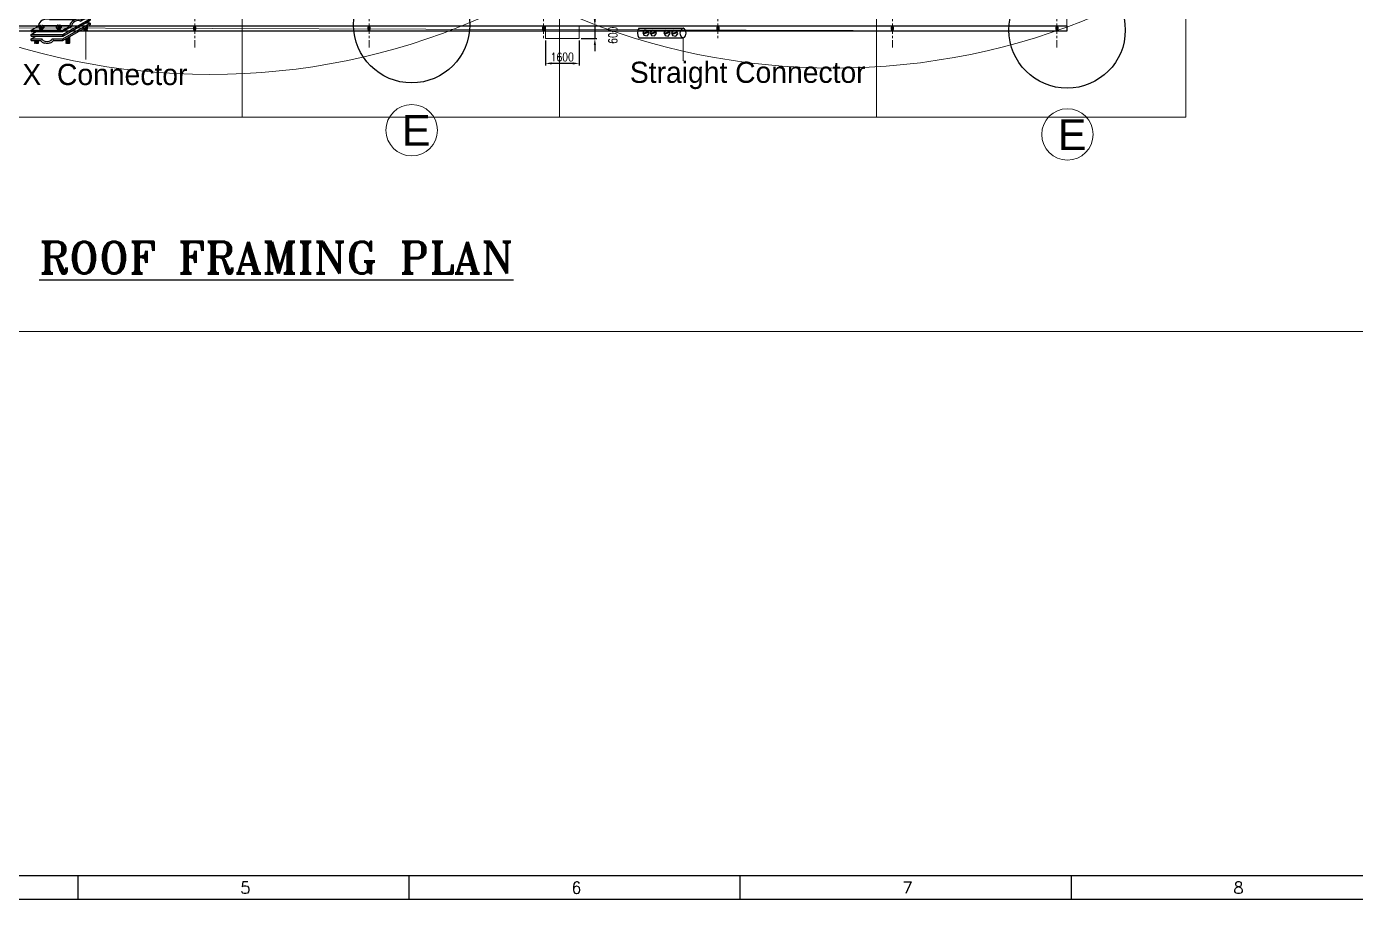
# Model space of a CAD drawing. Header units: millimetres. Extents: x 591978 to 1200763, y 19941 to 205918.
# Drawn here: x 1072948 to 1135797, y 19941 to 61226 of the extents above; entities that cross this region are included whole.
import ezdxf

# ---------------------------------------------------------------- set-up
doc = ezdxf.new("R2010")
doc.units = ezdxf.units.MM
doc.header["$LTSCALE"] = 790
doc.header["$MEASUREMENT"] = 0
doc.header["$PDMODE"] = 3
doc.linetypes.add('CENTER', pattern=[2, 1.25, -0.25, 0.25, -0.25])
for name, color, linetype in [('A- Wall', 8, 'Continuous'), ('ha', 5, 'Continuous'), ('LPS-CAPE', 7, 'Continuous'), ('PIPE', 4, 'Continuous'), ('text', 6, 'Continuous')]:
    doc.layers.add(name, color=color, linetype=linetype)
for name, color, linetype, lineweight in [('BRICK WALL', 41, 'Continuous', 15), ('CENTER', 8, 'CENTER', 9), ('HATECH', 140, 'Continuous', 9), ('Parapet', 240, 'Continuous', 0)]:
    doc.layers.add(name, color=color, linetype=linetype, lineweight=lineweight)
doc.styles.add('Dim', font='arial.ttf')
doc.styles.add('ROMANS', font='romans.shx')
doc.styles.add('ROMANT', font='romant.shx', dxfattribs={"width": 0.75})
doc.styles.add('T02', font='SIMPLEX.SHX', dxfattribs={"width": 0.8})
doc.dimstyles.new('DIM-200', dxfattribs={"dimscale": 200, "dimtxt": 2, "dimasz": 1.5, "dimexe": 0.5, "dimexo": 0.5, "dimgap": 0.5, "dimtad": 1, "dimdec": 0, "dimzin": 0, "dimdsep": 46, "dimtxsty": 'T02', "dimcen": 1, "dimclrd": 3, "dimclre": 3, "dimclrt": 2, "dimadec": 0, "dimazin": 0, "dimtfac": 1, "dimtdec": 0, "dimtmove": 2, "dimatfit": 3, "dimfxl": 1, "dimtolj": 1, "dimtzin": 0, "dimlwd": -1, "dimlwe": -1, "dimarcsym": 0})

# ---------------------------------------------------------------- blocks, each defined once
blk = doc.blocks.new('SSQQ')
for p, q in [((1489233.913660431, -273085.8466817849), (1489233.913660431, -273080.8466817849)), ((1489303.913660431, -273085.8466817849), (1489303.913660431, -273080.8466817849)), ((1489373.913660431, -273085.8466817849), (1489373.913660431, -273080.8466817849)), ((1489443.913660431, -273085.8466817849), (1489443.913660431, -273080.8466817849))]:
    blk.add_line(p, q)
for points in [[(1489794.413660431, -273085.8466817849), (1488953.413660431, -273085.8466817849), (1488953.413660431, -272491.8466817849), (1489794.413660431, -272491.8466817849)], [(1489789.413660431, -273080.8466817849), (1488958.413660431, -273080.8466817849), (1488958.413660431, -272496.8466817849), (1489789.413660431, -272496.8466817849)]]:
    blk.add_lwpolyline(points, close=True)
at = {"style": 'ROMANS'}
for s, p in [('5', (1489268.193609059, -273084.6191216141)), ('6', (1489338.193609059, -273084.6191216141)), ('7', (1489408.193609059, -273084.6191216141)), ('8', (1489478.193609059, -273084.6191216141))]:
    blk.add_text(s, height=2.5, dxfattribs=at).set_placement(p)
blk = doc.blocks.new('*D182')
at = {"color": 3, "transparency": 16777216}
for p, q in [((1097483.173657769, 60560.81386114105), (1097483.173657769, 59384.49724338224)), ((1099083.195323941, 60560.81386114104), (1099083.195323941, 59384.49724338224)), ((1098783.195323941, 59484.49724338224), (1097783.173657769, 59484.49724338224))]:
    blk.add_line(p, q, dxfattribs=at)
for points in [[(1097783.173657769, 59534.49724338224), (1097783.173657769, 59434.49724338224), (1097483.173657769, 59484.49724338224)], [(1098783.195323941, 59534.49724338224), (1098783.195323941, 59434.49724338224), (1099083.195323941, 59484.49724338224)]]:
    blk.add_solid(points, dxfattribs=at)
at = {"layer": 'DEFPOINTS', "color": 0, "transparency": 16777216}
for p in [(1097483.173657769, 60660.81386114105), (1099083.195323941, 60660.81386114104), (1097483.173657769, 59484.49724338224)]:
    blk.add_point(p, dxfattribs=at)
at = {"color": 2, "transparency": 16777216, "insert": (1098283.184490855, 59784.49724338224), "char_height": 400, "attachment_point": 5, "style": 'T02'}
blk.add_mtext('\\A1;1600', dxfattribs=at)
blk = doc.blocks.new('*D183')
at = {"color": 3, "transparency": 16777216}
for p, q in [((1099826.283711173, 61560.81386114107), (1099826.283711173, 61860.81386114107)), ((1099233.195323942, 61260.81386114107), (1099926.283711173, 61260.81386114107)), ((1099826.283711173, 61260.81386114107), (1099826.283711173, 60660.81386114107)), ((1099183.195323942, 60660.81386114107), (1099926.283711173, 60660.81386114107)), ((1099826.283711173, 60360.81386114107), (1099826.283711173, 60060.81386114107))]:
    blk.add_line(p, q, dxfattribs=at)
for points in [[(1099776.283711173, 61560.81386114107), (1099876.283711173, 61560.81386114107), (1099826.283711173, 61260.81386114107)], [(1099776.283711173, 60360.81386114107), (1099876.283711173, 60360.81386114107), (1099826.283711173, 60660.81386114107)]]:
    blk.add_solid(points, dxfattribs=at)
at = {"layer": 'DEFPOINTS', "color": 0, "transparency": 16777216}
for p in [(1099133.195323942, 61260.81386114107), (1099083.195323942, 60660.81386114107), (1099826.283711173, 60660.81386114107)]:
    blk.add_point(p, dxfattribs=at)
at = {"color": 2, "transparency": 16777216, "insert": (1100676.283711171, 60815.82086608626), "char_height": 400, "attachment_point": 5, "rotation": 90, "style": 'T02'}
blk.add_mtext('\\A1;600', dxfattribs=at)
blk = doc.blocks.new('A$C4573772E')
h = blk.add_hatch()
h.set_pattern_fill('ANSI31', color=6, scale=30)
h.set_pattern_definition([(44.99999999999999, (-8726366.9946107, 498633.4335394696), (-2.651650429449553, 2.651650429449552), [])])
edge = h.paths.add_edge_path()
edge.add_ellipse((1297.668247369002, 324.5288328658353), major_axis=(-44.99999999999998, 0), ratio=0.1534938849848307, start_angle=0, end_angle=360)
h = blk.add_hatch()
h.set_pattern_fill('ANSI31', color=6, scale=30)
h.set_pattern_definition([(44.99999999999999, (-8727540.428142522, 498316.0734870416), (-2.651650429449553, 2.651650429449552), [])])
edge = h.paths.add_edge_path()
edge.add_ellipse((124.2347155456664, 7.168780437859823), major_axis=(-44.99999999999998, 0), ratio=0.1534938849848307, start_angle=0, end_angle=360)
h = blk.add_hatch()
h.set_pattern_fill('ANSI31', color=6, scale=30)
h.set_pattern_definition([(44.99999999999999, (-8726794.950935028, 498316.0734870416), (-2.651650429449553, 2.651650429449552), [])])
edge = h.paths.add_edge_path()
edge.add_ellipse((869.7119230412645, 7.168780437859823), major_axis=(-44.99999999999998, 0), ratio=0.1534938849848307, start_angle=0, end_angle=360)
at = {"color": 6}
for points in [[(440.2393244487466, 572.7276658355113), (648.8530858025188, 693.170877110344)], [(710.7884302798193, 693.170877110344), (648.8530858025188, 693.170877110344)], [(732.3493199058576, 699.4474377316801), (716.5093199041439, 699.4474377316801), (686.2693199050846, 666.2702213106531), (716.5093199041439, 633.0930048896262), (732.3493199058576, 633.0930048896262)], [(686.2693199050846, 666.2702213106531), (686.2693199050846, 637.470221310461)], [(686.2693199050846, 637.470221310461), (716.5093199041439, 604.2930048898706), (776.9893199059879, 604.2930048898706), (807.2293199052801, 637.470221310461)], [(732.3493199058576, 699.4474377316801), (732.3493199058576, 633.0930048896262)], [(732.3493199058576, 699.4474377316801), (746.7493199052988, 685.0474377318023), (761.1487199313706, 684.9159883283864), (761.1493199063698, 699.4474377316801)], [(761.1493199063698, 693.170877110344), (738.6258805271937, 693.170877110344)], [(761.1493199063698, 633.0930048896262), (776.9893199059879, 633.0930048896262), (807.2293199052801, 666.2702213106531), (776.9893199059879, 699.4474377316801), (761.1493199063698, 699.4474377316801)], [(761.1493199063698, 699.4474377316801), (761.1493199063698, 633.0930048896262)], [(1072.921781072044, 693.170877110344), (782.7102095305454, 693.170877110344)], [(807.2293199052801, 666.2702213106531), (807.2293199052801, 637.470221310461)], [(1103.178821151145, 708.9882467800198), (1087.338821149664, 708.9882467800198), (1057.098821150605, 675.8110303589929), (1087.338821149664, 642.6338139379659), (1103.178821151145, 642.6338139379659)], [(1057.098821150605, 675.8110303589929), (1057.098821150605, 647.0110303588008)], [(1057.098821150605, 647.0110303588008), (1087.338821149664, 613.8338139382104), (1147.818821151508, 613.8338139382104), (1178.0588211508, 647.0110303588008)], [(1087.338821149664, 642.6338139379659), (1087.338821149664, 613.8338139382104)], [(1103.178821151145, 708.9882467800198), (1103.178821151145, 642.6338139379659)], [(1103.178821151145, 708.9882467800198), (1117.578821150586, 694.5882467801421), (1131.978221176891, 694.4567973767262), (1131.97882115189, 708.9882467800198)], [(1103.178821151145, 642.6338139379659), (1117.578821150586, 628.2338139380881), (1131.978221176891, 628.1023645351088), (1131.97882115189, 642.6338139379659)], [(1131.97882115189, 642.6338139379659), (1147.818821151508, 642.6338139379659), (1178.0588211508, 675.8110303589929), (1147.818821151508, 708.9882467800198), (1131.97882115189, 708.9882467800198)], [(1131.97882115189, 708.9882467800198), (1131.97882115189, 642.6338139379659)], [(1147.818821151508, 642.6338139379659), (1147.818821151508, 613.8338139382104)], [(1399.487803500146, 693.170877110344), (1162.235861229128, 693.170877110344)], [(1175.39196496224, 526.7703815514251), (1399.487803500146, 656.0377368464397)], [(1178.0588211508, 675.8110303589929), (1178.0588211508, 647.0110303588008)], [(1190.452449248871, 572.9655562078842), (1399.487803500146, 693.170877110344)], [(1399.487803500146, 656.0377368464397), (1399.487803500146, 693.170877110344)], [(0.000217956374399364, 318.5554991958925), (152.4968355409801, 406.5994624103332)], [(0.000217956374399364, 318.5554991958925), (275.2226876422064, 318.5554991958925), (750.0002179563744, 318.5554991958925)], [(0.000217956374399364, 281.0554991958925), (0.000217956374399364, 318.5554991958925)], [(192.6375426589511, 416.294269543243), (163.372136304155, 416.294269543243)], [(221.8539233929478, 430.9699004460272), (206.013923391467, 430.9699004460272), (175.7739233921748, 397.7926840250002), (206.013923391467, 364.6154676044098), (221.8539233929478, 364.6154676044098)], [(175.7739233921748, 397.7926840250002), (175.7739233921748, 368.9926840252447)], [(175.7739233921748, 368.9926840252447), (206.013923391467, 335.8154676042177), (266.493923393311, 335.8154676042177), (296.7339233923703, 368.9926840252447)], [(206.013923391467, 364.6154676044098), (206.013923391467, 335.8154676042177)], [(221.8539233929478, 430.9699004460272), (221.8539233929478, 364.6154676044098)], [(221.8539233929478, 430.9699004460272), (236.253923392389, 416.5699004461494), (250.6533234186936, 416.4384510427335), (250.65392339346, 430.9699004460272)], [(221.8539233929478, 364.6154676044098), (236.253923392389, 350.215467604532), (250.6533234186936, 350.0840182011161), (250.65392339346, 364.6154676044098)], [(250.65392339346, 364.6154676044098), (266.493923393311, 364.6154676044098), (296.7339233923703, 397.7926840250002), (266.493923393311, 430.9699004460272), (250.65392339346, 430.9699004460272)], [(250.65392339346, 430.9699004460272), (250.65392339346, 364.6154676044098)], [(266.493923393311, 364.6154676044098), (266.493923393311, 335.8154676042177)], [(609.8907453226857, 416.2942695436795), (279.8703041258268, 416.294269543243)], [(296.7339233923703, 397.7926840250002), (296.7339233923703, 368.9926840252447)], [(435.5078536595684, 571.0421503975085), (1056.899175115163, 571.0421503975085)], [(639.8631617428036, 431.7993700089137), (624.0231617413228, 431.7993700089137), (593.7831617420306, 398.6221535878867), (624.0231617413228, 365.4449371672963), (639.8631617428036, 365.4449371672963)], [(593.7831617420306, 398.6221535878867), (593.7831617420306, 369.8221535881312)], [(593.7831617420306, 369.8221535881312), (624.0231617413228, 336.6449371671042), (684.5031617431669, 336.6449371671042), (714.743161742459, 369.8221535881312)], [(624.0231617413228, 365.4449371672963), (624.0231617413228, 336.6449371671042)], [(639.8631617428036, 431.7993700089137), (639.8631617428036, 365.4449371672963)], [(639.8631617428036, 431.7993700089137), (654.2631617422448, 417.3993700090359), (668.6625617685495, 417.26792060562), (668.6631617433159, 431.7993700089137)], [(639.8631617428036, 365.4449371672963), (654.2631617422448, 351.0449371674185), (668.6625617685495, 350.9134877640026), (668.6631617433159, 365.4449371672963)], [(668.6631617433159, 365.4449371672963), (684.5031617431669, 365.4449371672963), (714.743161742459, 398.6221535878867), (684.5031617431669, 431.7993700089137), (668.6631617433159, 431.7993700089137)], [(668.6631617433159, 431.7993700089137), (668.6631617433159, 365.4449371672963)], [(684.5031617431669, 365.4449371672963), (684.5031617431669, 336.6449371671042)], [(913.405694302055, 416.2942695436795), (698.6355781609891, 416.2942695436795)], [(714.743161742459, 398.6221535878867), (714.743161742459, 369.8221535881312)], [(716.5093199041439, 633.0930048896262), (716.5093199041439, 604.2930048898706)], [(732.3493199058576, 633.0930048896262), (746.7493199052988, 618.6930048897484), (761.1487199313706, 618.5615554867691), (761.1493199063698, 633.0930048896262)], [(750.0002179563744, 176.0554991958925), (1400.281482075108, 551.4955620825494)], [(750.0002179563744, 108.5554991958925), (1400.281482075108, 483.9955620830006)], [(750.0002179563744, 71.05549919589248), (1400.281482075108, 446.4955620831752)], [(750.0002179563744, 318.5554991958925), (902.4393070653314, 406.681091038583)], [(750.0002179563744, 281.055499196329), (958.2719577908283, 401.4160869647021)], [(750.0002179563744, 281.0554991958925), (750.0002179563744, 318.5554991958925)], [(776.9893199059879, 633.0930048896262), (776.9893199059879, 604.2930048898706)], [(788.971361125703, 236.0554991954559), (1400.281482075108, 588.9955620827386)], [(1061.769363317988, 356.0554991950194), (1400.281482075108, 551.4955620816909)], [(1243.634698114009, 356.0554991954559), (1329.85733840242, 405.8361637759226)], [(1252.664822902414, 350.171171742506), (1267.664822902414, 361.6491288096149), (1327.664822902414, 371.0379364588443)], [(1252.664822902414, 350.171171742506), (1342.664822902414, 361.9071813043702)], [(1252.664822902414, 350.171171742506), (1267.664822902414, 340.7428551575431)], [(1252.664822902414, 329.2648980904341), (1342.664822902414, 341.0009076518618)], [(1252.664822902414, 329.2648980904341), (1267.664822902414, 340.7428551575431)], [(1252.664822902414, 329.2648980904341), (1259.56715070433, 324.9264093113015)], [(1260.798468251596, 365.96500650495), (1267.664822902414, 361.6491288096149)], [(1267.664822902414, 361.6491288096149), (1327.664822902414, 371.0379364588443)], [(1267.664822902414, 340.7428551575431), (1327.664822902414, 350.1316628067725)], [(1267.664822902414, 340.7428551575431), (1327.664822902414, 350.1316628067725)], [(1274.610001660301, 373.9390990361717), (1342.664822902414, 382.813454956442)], [(1400.281482075108, 588.9955620829569), (1283.264551800792, 588.9955620829569)], [(1400.281482075108, 483.9955620830006), (1283.368052565493, 483.9955620830006)], [(1290.886195232277, 525.8361637763592), (1400.281482075108, 588.9955620829569)], [(1297.664822902414, 387.2498062865197), (1327.664822902414, 391.9442101113527)], [(1327.664822902414, 391.9442101113527), (1342.664822902414, 382.813454956442), (1327.664822902414, 371.0379364588443)], [(1327.664822902414, 371.0379364588443), (1342.664822902414, 361.9071813043702), (1327.664822902414, 350.1316628067725)], [(1327.664822902414, 350.1316628067725), (1342.664822902414, 341.0009076518618), (1328.154098204686, 329.6094871796522)], [(1355.838100516004, 525.8361637763592), (1400.281482075108, 551.4955620829569)], [(1399.519270794815, 588.5554991950194), (1400.281482075108, 588.9955620829569)], [(1400.281482075108, 588.9955620829569), (1400.281482075108, 551.4955620829569)], [(1400.281482075108, 483.9955620830006), (1400.281482075108, 446.4955620831752)], [(0.000217956374399364, 281.0554991958925), (495.0002179563744, 281.0554991954559), (750.0002179563744, 281.0554991958925)], [(0.000217956374399364, 213.5554991958925), (116.9136474678526, 281.0554991958925)], [(0.000217956374399364, 176.0554991958925), (0.000217956374399364, 213.5554991958925)], [(0.000217956374399364, 213.5554991958925), (281.3343970013084, 213.5554991958925)], [(0.000217956374399364, 176.0554991958925), (255.0002179563744, 176.0554991958925)], [(0.000217956374399364, 108.5554991958925), (116.9136474678526, 176.0554991958925)], [(0.000217956374399364, 71.05549919589248), (0.000217956374399364, 108.5554991958925)], [(0.000217956374399364, 108.5554991958925), (255.0002179563744, 108.5554991958925)], [(0.000217956374399364, 71.05549919589248), (223.1848804302281, 71.05549919589248)], [(79.23129107884597, 53.71739296660235), (94.23129107884597, 65.19535003371129), (131.6810890582856, 71.05549919589248)], [(79.23129107884597, 53.71739296660235), (169.231291078846, 65.45340252846654)], [(79.23129107884597, 53.71739296660235), (94.23129107884597, 44.28907638163946)], [(79.23129107884597, 32.81111931453052), (94.23129107884597, 44.28907638163946), (154.231291078846, 53.67788403086888)], [(79.23129107884597, 32.81111931453052), (169.231291078846, 44.54712887639471)], [(79.23129107884597, 32.81111931453052), (94.23129107884597, 23.38280272913107)], [(79.23129107884597, 11.90484566245868), (94.23129107884597, 23.38280272913107), (154.231291078846, 32.77161037879705)], [(79.23129107884597, 11.90484566245868), (169.231291078846, 23.64085522388632)], [(79.23129107884597, 11.90484566245868), (82.87717209919356, 9.613210963099846)], [(84.90807450714055, 71.05549919589248), (94.23129107884597, 65.19535003371129)], [(94.23129107884597, 65.19535003371129), (131.6810890582856, 71.05549919589248)], [(94.23129107884597, 44.28907638163946), (154.231291078846, 53.67788403086888)], [(94.23129107884597, 23.38280272913107), (154.231291078846, 32.77161037879705)], [(160.0281694761943, 71.05549919589248), (169.231291078846, 65.45340252846654), (154.231291078846, 53.67788403086888)], [(154.231291078846, 53.67788403086888), (169.231291078846, 44.54712887639471), (154.231291078846, 32.77161037879705)], [(154.231291078846, 32.77161037879705), (169.231291078846, 23.64085522388632), (154.7205663813511, 12.24943475167674)], [(255.0002179545118, 176.0554991950194), (750.0002179563744, 176.0554991958925)], [(281.3343970013084, 213.5554991958925), (750.0002179563744, 213.5554991958925)], [(495.0002179563744, 108.5554991958925), (750.0002179563744, 108.5554991958925)], [(526.8155554744881, 71.05549919545592), (750.0002179563744, 71.05549919589248)], [(750.0002179563744, 213.5554991958925), (788.971361125703, 236.0554991954559)], [(750.0002179563744, 176.0554991958925), (750.0002179563744, 213.5554991958925)], [(750.0002179563744, 71.05549919589248), (750.0002179563744, 108.5554991958925)], [(824.7084985744441, 95.52994027118257), (839.7084985744441, 107.0078973382915), (899.7084985744441, 116.3967049875209)], [(824.7084985744441, 95.52994027118257), (914.7084985744441, 107.2659498330468)], [(824.7084985744441, 95.52994027118257), (839.7084985744441, 86.10162368621968)], [(824.7084985744441, 74.62366661911074), (839.7084985744441, 86.10162368621968), (899.7084985744441, 95.4904313354491)], [(824.7084985744441, 74.62366661911074), (914.7084985744441, 86.35967618053837)], [(824.7084985744441, 74.62366661911074), (839.7084985744441, 65.19535003371129)], [(824.7084985744441, 53.71739296660235), (839.7084985744441, 65.19535003371129), (899.7084985744441, 74.58415768294071)], [(824.7084985744441, 53.71739296660235), (914.7084985744441, 65.45340252846654)], [(824.7084985744441, 53.71739296660235), (839.7084985744441, 44.28907638163946)], [(824.7084985744441, 32.81111931453052), (839.7084985744441, 44.28907638163946), (899.7084985744441, 53.67788403086888)], [(824.7084985744441, 32.81111931453052), (914.7084985744441, 44.54712887639471)], [(824.7084985744441, 32.81111931453052), (839.7084985744441, 23.38280272913107)], [(824.7084985744441, 11.90484566245868), (839.7084985744441, 23.38280272913107), (899.7084985744441, 32.77161037879705)], [(824.7084985744441, 11.90484566245868), (914.7084985744441, 23.64085522388632)], [(824.7084985744441, 11.90484566245868), (828.3543795946753, 9.613210963099846)], [(826.572550342069, 115.2645559102093), (839.7084985744441, 107.0078973382915)], [(829.7378485737136, 117.0920416977169), (914.7084985744441, 128.1722234851186)], [(839.7084985744441, 107.0078973382915), (899.7084985744441, 116.3967049875209)], [(839.7084985744441, 86.10162368621968), (899.7084985744441, 95.4904313354491)], [(839.7084985744441, 65.19535003371129), (899.7084985744441, 74.58415768294071)], [(839.7084985744441, 44.28907638163946), (899.7084985744441, 53.67788403086888)], [(839.7084985744441, 23.38280272913107), (899.7084985744441, 32.77161037879705)], [(851.7444482155843, 129.7975579248596), (899.7084985744441, 137.3029786395928)], [(851.7444482155843, 129.7975579248596), (899.7084985744441, 137.3029786395928)], [(876.5132508118404, 144.0978327710327), (914.7084985744441, 149.0784971371904)], [(900.3152407001471, 157.8399180392007), (914.7084985744441, 149.0784971371904), (899.7084985744441, 137.3029786395928)], [(899.7084985744441, 137.3029786395928), (914.7084985744441, 128.1722234851186), (899.7084985744441, 116.3967049875209)], [(899.7084985744441, 116.3967049875209), (914.7084985744441, 107.2659498330468), (899.7084985744441, 95.4904313354491)], [(899.7084985744441, 95.4904313354491), (914.7084985744441, 86.35967618053837), (899.7084985744441, 74.58415768294071)], [(899.7084985744441, 74.58415768294071), (914.7084985744441, 65.45340252846654), (899.7084985744441, 53.67788403086888)], [(899.7084985744441, 53.67788403086888), (914.7084985744441, 44.54712887639471), (899.7084985744441, 32.77161037879705)], [(899.7084985744441, 32.77161037879705), (914.7084985744441, 23.64085522388632), (900.1977738769492, 12.24943475167674)]]:
    blk.add_lwpolyline(points, dxfattribs=at)
for centre, radius, start, end in [((134.0469448447693, 438.2430868975207), 36.62946133082397, 299.7555748866953, 345.6850094343555), ((434.140733467415, 582.3635408043192), 11.40363531375865, 251.4409705171356, 302.3299139528619), ((884.2600696124136, 438.4809772493754), 36.62946133082397, 299.7555748866953, 345.6850094343555), ((946.9283308365848, 413.8346218151419), 16.81956837464908, 312.4099272314238, 14.81819668890183), ((1173.805661161197, 529.3759920757584), 3.050502574168673, 225.7215585606919, 301.3331852226397), ((1184.353858235292, 582.6014311561739), 11.40363531375865, 251.4409705171356, 302.3299139528619)]:
    blk.add_arc(centre, radius, start, end, dxfattribs=at)
for centre, major_axis, ratio, start_param, end_param in [((324.9277252475731, 458.4102687018021), (147.6490062561891, 75.00297921078469), 0.6688899517658627, 0.4994648842653605, 2.729967257016665), ((1075.140850015217, 458.6481590536569), (147.6490062561891, 75.00297921078469), 0.6688899517658627, 0.4994648842653605, 2.729967257016665), ((1075.140850015217, 458.6481590536569), (-107.5331613462062, -54.62486791766931), 0.6027627736731309, 3.383143734697613, 6.081210304157506)]:
    blk.add_ellipse(centre, major_axis=major_axis, ratio=ratio, start_param=start_param, end_param=end_param, dxfattribs=at)
for centre in [(1297.668247369002, 324.5288328658644), (124.2347155456664, 7.168780437888927), (869.7119230412645, 7.168780437888927)]:
    blk.add_ellipse(centre, major_axis=(-44.99999999999998, 0), ratio=0.1534938849848307, dxfattribs=at)
at = {"color": 6, "extrusion": (0, 0, -1)}
blk.add_ellipse((375.0002179563744, 108.5554991958925), major_axis=(120, -8.731149136766002e-10), ratio=0.5625, start_param=0, end_param=3.141592653589793, dxfattribs=at)
at = {"color": 6}
for points, knots in [([(223.1848804302281, 71.05549919589248), (223.8176610884257, 69.82290207811457), (224.4774016711162, 68.6087371242611), (228.6455891008954, 61.33790268805751), (232.7718854901614, 55.75921893057239), (246.3295361140044, 40.6679808615736), (257.004793027183, 32.50829257153964), (280.4063658353407, 19.04227961476136), (293.1770023460267, 13.73223083394987), (318.3033704560949, 6.539526726512122)], [0.2812746996177769, 0.2812746996177769, 0.2812746996177769, 0.2812746996177769, 0.3119393412197748, 0.3119393412197748, 0.4679090118296623, 0.4679090118296623, 0.7740342103352539, 0.7740342103352539, 1.974242816668372, 1.974242816668372, 1.974242816668372, 1.974242816668372]), ([(526.8155554744881, 71.05549919589248), (526.1827748161741, 69.82290207811457), (525.5230342334835, 68.6087371242611), (521.3548468038207, 61.33790268805751), (517.2285504144384, 55.75921893057239), (503.6708997905953, 40.6679808615736), (492.9956428774167, 32.50829257153964), (469.5940700693754, 19.04227961476136), (456.823433558573, 13.73223083394987), (429.8994566381443, 5.641813155190903), (415.7408662051894, 2.872715101213544), (373.5761806952069, -1.553814107362996), (344.8643545842497, 0.1576148085150635), (318.3033704560949, 6.539526726512122)], [0.2812746996177769, 0.2812746996177769, 0.2812746996177769, 0.2812746996177769, 0.3119393412197748, 0.3119393412197748, 0.4679090118296623, 0.4679090118296623, 0.7740342103352539, 0.7740342103352539, 1.080159408840845, 1.080159408840845, 1.386284607346437, 1.386284607346437, 1.974242816668372, 1.974242816668372, 1.974242816668372, 1.974242816668372])]:
    blk.add_open_spline(points, degree=3, knots=knots, dxfattribs=at)

msp = doc.modelspace()

# ---------------------------------------------------------------- hatches: boundary and pattern name
at = {"layer": 'A- Wall'}
h = msp.add_hatch(color=1, dxfattribs=at)
h.dxf.hatch_style = 1
edge = h.paths.add_edge_path()
edge.add_arc((1091200.351694027, 61315.88055951802), 322.2403844019232, -1.272221872585407e-14, 360)
h = msp.add_hatch(color=1, dxfattribs=at)
h.dxf.hatch_style = 1
edge = h.paths.add_edge_path()
edge.add_arc((1122200.351694031, 61065.88055951895), 322.2403844019232, -1.272221872585407e-14, 360)

# ---------------------------------------------------------------- linework, layer by layer
at = {"color": 3, "lineweight": 20}
for p, q in [((1083148.027601113, 126113), (1083148.027601113, 56937)), ((1098148.027601113, 126113), (1098148.027601113, 56937)), ((1113148.027601113, 126113), (1113148.027601113, 56937)), ((1122148.027601117, 121510.8138611373), (1122148.027601117, 61010.81386114104)), ((1122148.027601117, 61010.81386114104), (1038148.027601113, 61260.81386114104))]:
    msp.add_line(p, q, dxfattribs=at)
at = {"color": 0}
for p, q in [((1101910.084199571, 61152.67944240721, 2.037678363204439e-06), (1104002.95748652, 61152.67944240721, 2.037678363204439e-06)), ((1101910.084199571, 60685.5000000234, 2.037678363204439e-06), (1104002.95748652, 60685.5000000234, 2.037678363204439e-06))]:
    msp.add_line(p, q, dxfattribs=at)
at = {"color": 0, "lineweight": 20}
msp.add_line((1104002.957486577, 60685.50000000053, 2.037678363204439e-06), (1104002.957486577, 59608.00000000001, 2.037678363204439e-06), dxfattribs=at)
msp.add_lwpolyline([(1017498.5, 142982.5), (1162135, 142982.5), (1162135, 46800), (1017498.5, 46800)], close=True, dxfattribs=at)
at = {"color": 30, "lineweight": 20, "true_color": 0xf26722}
msp.add_lwpolyline([(1034847.5, 126113), (1127782, 126113), (1127782, 56937), (1034847.5, 56937)], close=True, dxfattribs=at)
at = {"color": 0, "lineweight": 20}
for centre in [(1061148.027601113, 92412.47720513173), (1111148.027601113, 91260.81386113871), (1081617.527601109, 90960.47272486679, 9.524076104999996e-07)]:
    msp.add_circle(centre, 32000, dxfattribs=at)
at = {"color": 1}
for centre in [(1091162, 61311.50000000281, 9.524076104999996e-07), (1122162.000000004, 61061.50000000374, 9.524076104999996e-07)]:
    msp.add_circle(centre, 2750, dxfattribs=at)
at = {"color": 0}
for centre, radius, start, end in [((1102244.052114602, 60919.08972121507, 2.037678363204439e-06), 407.5521146018369, 145.0296113281175, 214.9703886718825), ((1104094.782190809, 60919.08972121507, 2.037678363204439e-06), 250.9899084911449, 111.4599138506922, 248.5400861493078), ((1103882.407513154, 60919.08972121507, 2.037678363204439e-06), 262.8620435229473, 297.2971581600306, 62.70284183996942)]:
    msp.add_arc(centre, radius, start, end, dxfattribs=at)
at = {"layer": 'BRICK WALL', "color": 1}
msp.add_lwpolyline([(1097483.173657769, 61260.81386114105), (1099083.195323941, 61260.81386114104), (1099083.195323941, 60660.81386114104), (1097483.173657769, 60660.81386114105)], close=True, dxfattribs=at)
at = {"layer": 'CENTER', "ltscale": 0.5}
for p, q in [((1080898.02760113, 138796.5361382031), (1080898.02760113, 60242.38624532038)), ((1089148.027601117, 138796.5361382031), (1089148.027601117, 60242.38624532038)), ((1097398.027601117, 138796.5361382031), (1097398.027601117, 60660.81386114104)), ((1105648.027601117, 138796.5361382031), (1105648.027601117, 60660.81386114102)), ((1113898.027601117, 138796.5361382031), (1113898.027601117, 60242.38624532038)), ((1121678.027601117, 138796.5361382031), (1121678.027601117, 60242.38624532038))]:
    msp.add_line(p, q, dxfattribs=at)
at = {"layer": 'ha', "color": 40}
msp.add_lwpolyline([(1055782.069539317, 61260.81386114104), (1122148.027601117, 61260.81386114104), (1122148.027601117, 61010.81386114104), (1055782.069539317, 61010.81386114104)], close=True, dxfattribs=at)
at = {"layer": 'HATECH'}
msp.add_line((1098148.027601113, 90109.1505171457), (1098148.027601113, 60660.81386114104), dxfattribs=at)
at = {"layer": 'LPS-CAPE', "color": 0, "linetype": 'ByBlock', "lineweight": -3}
for p, q in [((1102187.676164954, 61068.90020529332, 2.037678363204439e-06), (1102091.902376158, 60953.24068655365, 2.037678363204439e-06)), ((1102108.883753323, 60907.51314204803, 2.037678363204439e-06), (1102352.708519103, 60998.05988617439, 2.037678363204439e-06)), ((1102120.336360087, 60876.67350091983, 2.037678363204439e-06), (1102364.161124435, 60967.22024588857, 2.037678363204439e-06)), ((1102335.727140507, 61043.78743152332, 2.037678363204439e-06), (1102187.676164954, 61068.90020529332, 2.037678363204439e-06)), ((1102388.004327286, 60903.01513904578, 2.037678363204439e-06), (1102335.727140507, 61043.78743152332, 2.037678363204439e-06)), ((1102542.986182074, 61061.93886043748, 2.037678363204439e-06), (1102447.212393278, 60946.27934169781, 2.037678363204439e-06)), ((1102464.193770443, 60900.55179719219, 2.037678363204439e-06), (1102708.018536223, 60991.09854131856, 2.037678363204439e-06)), ((1102691.037157627, 61036.82608666748, 2.037678363204439e-06), (1102542.986182074, 61061.93886043748, 2.037678363204439e-06)), ((1102743.314344406, 60896.05379418994, 2.037678363204439e-06), (1102691.037157627, 61036.82608666748, 2.037678363204439e-06)), ((1103188.325590825, 61060.59871593176, 2.037678363204439e-06), (1103092.551802029, 60944.93919719208, 2.037678363204439e-06)), ((1103109.533179194, 60899.21165268647, 2.037678363204439e-06), (1103353.357944974, 60989.75839681283, 2.037678363204439e-06)), ((1103336.376566378, 61035.48594216176, 2.037678363204439e-06), (1103188.325590825, 61060.59871593176, 2.037678363204439e-06)), ((1103388.653753157, 60894.71364968421, 2.037678363204439e-06), (1103336.376566378, 61035.48594216176, 2.037678363204439e-06)), ((1103546.21425905, 61054.97751558211, 2.037678363204439e-06), (1103450.440470255, 60939.31799684244, 2.037678363204439e-06)), ((1103467.421847419, 60893.59045233682, 2.037678363204439e-06), (1103711.246613199, 60984.13719646318, 2.037678363204439e-06)), ((1103694.265234604, 61029.86474181211, 2.037678363204439e-06), (1103546.21425905, 61054.97751558211, 2.037678363204439e-06)), ((1103746.542421382, 60889.09244933457, 2.037678363204439e-06), (1103694.265234604, 61029.86474181211, 2.037678363204439e-06)), ((1102091.902376158, 60953.24068655365, 2.037678363204439e-06), (1102144.179564347, 60812.46839320066, 2.037678363204439e-06)), ((1102144.179564347, 60812.46839320066, 2.037678363204439e-06), (1102292.230539921, 60787.35561946232, 2.037678363204439e-06)), ((1102292.230539921, 60787.35561946232, 2.037678363204439e-06), (1102388.004327286, 60903.01513904578, 2.037678363204439e-06)), ((1102447.212393278, 60946.27934169781, 2.037678363204439e-06), (1102499.489581467, 60805.50704834482, 2.037678363204439e-06)), ((1102475.646377207, 60869.71215606399, 2.037678363204439e-06), (1102719.471141555, 60960.25890103274, 2.037678363204439e-06)), ((1102499.489581467, 60805.50704834482, 2.037678363204439e-06), (1102647.540557041, 60780.39427460649, 2.037678363204439e-06)), ((1102647.540557041, 60780.39427460649, 2.037678363204439e-06), (1102743.314344406, 60896.05379418994, 2.037678363204439e-06)), ((1103092.551802029, 60944.93919719208, 2.037678363204439e-06), (1103144.828990218, 60804.1669038391, 2.037678363204439e-06)), ((1103120.985785959, 60868.37201155827, 2.037678363204439e-06), (1103364.810550306, 60958.91875652701, 2.037678363204439e-06)), ((1103144.828990218, 60804.1669038391, 2.037678363204439e-06), (1103292.879965793, 60779.05413010076, 2.037678363204439e-06)), ((1103292.879965793, 60779.05413010076, 2.037678363204439e-06), (1103388.653753157, 60894.71364968421, 2.037678363204439e-06)), ((1103450.440470255, 60939.31799684244, 2.037678363204439e-06), (1103502.717658443, 60798.54570348945, 2.037678363204439e-06)), ((1103478.874454184, 60862.75081120862, 2.037678363204439e-06), (1103722.699218532, 60953.29755617736, 2.037678363204439e-06)), ((1103502.717658443, 60798.54570348945, 2.037678363204439e-06), (1103650.768634018, 60773.43292975111, 2.037678363204439e-06)), ((1103650.768634018, 60773.43292975111, 2.037678363204439e-06), (1103746.542421382, 60889.09244933457, 2.037678363204439e-06))]:
    msp.add_line(p, q, dxfattribs=at)
at = {"layer": 'Parapet', "color": 0, "linetype": 'Continuous', "lineweight": 20, "ltscale": 10000000}
msp.add_line((1075746.522100046, 61073.18637177278, 3.6566963741e-06), (1075746.522100046, 59672, 3.6566963741e-06), dxfattribs=at)
at = {"layer": 'Parapet', "color": 3, "linetype": 'Continuous', "lineweight": 20, "ltscale": 10000000}
for centre in [(1091161.984131435, 56321.984131434), (1122175.956530325, 56122.67027029763, 9.524076104999996e-07)]:
    msp.add_circle(centre, 1216.340902096853, dxfattribs=at)
at = {"layer": 'PIPE'}
for points in [[(1080843.02760113, 61080.8138611411), (1080953.02760113, 61080.8138611411), (1080953.02760113, 61190.8138611411), (1080843.02760113, 61190.8138611411)], [(1089093.027601113, 61080.8138611411), (1089203.027601113, 61080.8138611411), (1089203.027601113, 61190.8138611411), (1089093.027601113, 61190.8138611411)], [(1097343.027601117, 61080.8138611411), (1097453.027601117, 61080.8138611411), (1097453.027601117, 61190.8138611411), (1097343.027601117, 61190.8138611411)], [(1105593.027601117, 61080.8138611411), (1105703.027601117, 61080.8138611411), (1105703.027601117, 61190.8138611411), (1105593.027601117, 61190.8138611411)], [(1113843.027601117, 61080.8138611411), (1113953.027601117, 61080.8138611411), (1113953.027601117, 61190.8138611411), (1113843.027601117, 61190.8138611411)], [(1121623.027601117, 61080.8138611411), (1121733.027601117, 61080.8138611411), (1121733.027601117, 61190.8138611411), (1121623.027601117, 61190.8138611411)]]:
    msp.add_lwpolyline(points, close=True, dxfattribs=at)

# ---------------------------------------------------------------- block references
at = {"color": 0, "lineweight": 9, "xscale": 223.6875882731784, "yscale": 223.6875882731784, "zscale": 223.6875882731784}
msp.add_blockref('SSQQ', (-332047756.0907594, 61105855.119102), dxfattribs=at)
at = {"xscale": 1.984731103541045, "yscale": 1.984731103541045, "zscale": 1.984731103541045}
msp.add_blockref('A$C4573772E', (1073170.999567415, 60429.083903188, 3.6566963741e-06), dxfattribs=at)

# ---------------------------------------------------------------- texts
at = {"color": 5, "lineweight": 200, "char_height": 1000, "attachment_point": 1}
for s, insert in [('{\\C0;T / X  Connector}', (1070819.5, 59461.10641200549, -4.127410600000023e-09)), ('{\\C0;Straight Connector}', (1101480.5, 59563.05047748971, -1.6226248957e-06))]:
    msp.add_mtext_dynamic_manual_height_columns(s, width=30420.56824891083, gutter_width=12.5, heights=[0], dxfattribs=dict(at, insert=insert))
at = {"layer": 'Parapet', "color": 3, "linetype": 'Continuous', "lineweight": 20, "ltscale": 10000000, "char_height": 1456.751060113476, "attachment_point": 1, "style": 'Dim'}
for insert in [(1090701.650796439, 57044.53265725027), (1121715.623195329, 56845.2187961139, 9.524076104999996e-07)]:
    msp.add_mtext_dynamic_manual_height_columns('E', width=233.0801696181562, gutter_width=3350.527438260995, heights=[0], dxfattribs=dict(at, insert=insert))
at = {"layer": 'text', "style": 'ROMANT'}
msp.add_text('%%UROOF FRAMING PLAN', height=1500, dxfattribs=at).set_placement((1073547.507086992, 49550.24137105659))

# ---------------------------------------------------------------- dimensions: what is measured, and where the dimension line sits
at = {"color": 7}
dim = msp.add_linear_dim(base=(1099826.283711173, 60660.81386114107), p1=(1099133.195323941, 61260.81386114104), p2=(1099083.195323941, 60660.81386114104), angle=90, dimstyle='DIM-200', override={"dimarcsym": 1}, dxfattribs=at)
dim.commit()
dim.dimension.update_dxf_attribs({"geometry": '*D183', "text_midpoint": (1100676.283711171, 60815.82086608626), "dimtype": 160})
dim = msp.add_linear_dim(base=(1097483.173657769, 59484.49724338224), p1=(1099083.195323941, 60660.81386114104), p2=(1097483.173657769, 60660.81386114105), dimstyle='DIM-200', override={"dimarcsym": 1}, dxfattribs=at)
dim.commit()
dim.dimension.update_dxf_attribs({"geometry": '*D182', "text_midpoint": (1098283.184490855, 59784.49724338224)})

doc.saveas('drawing.dxf')
